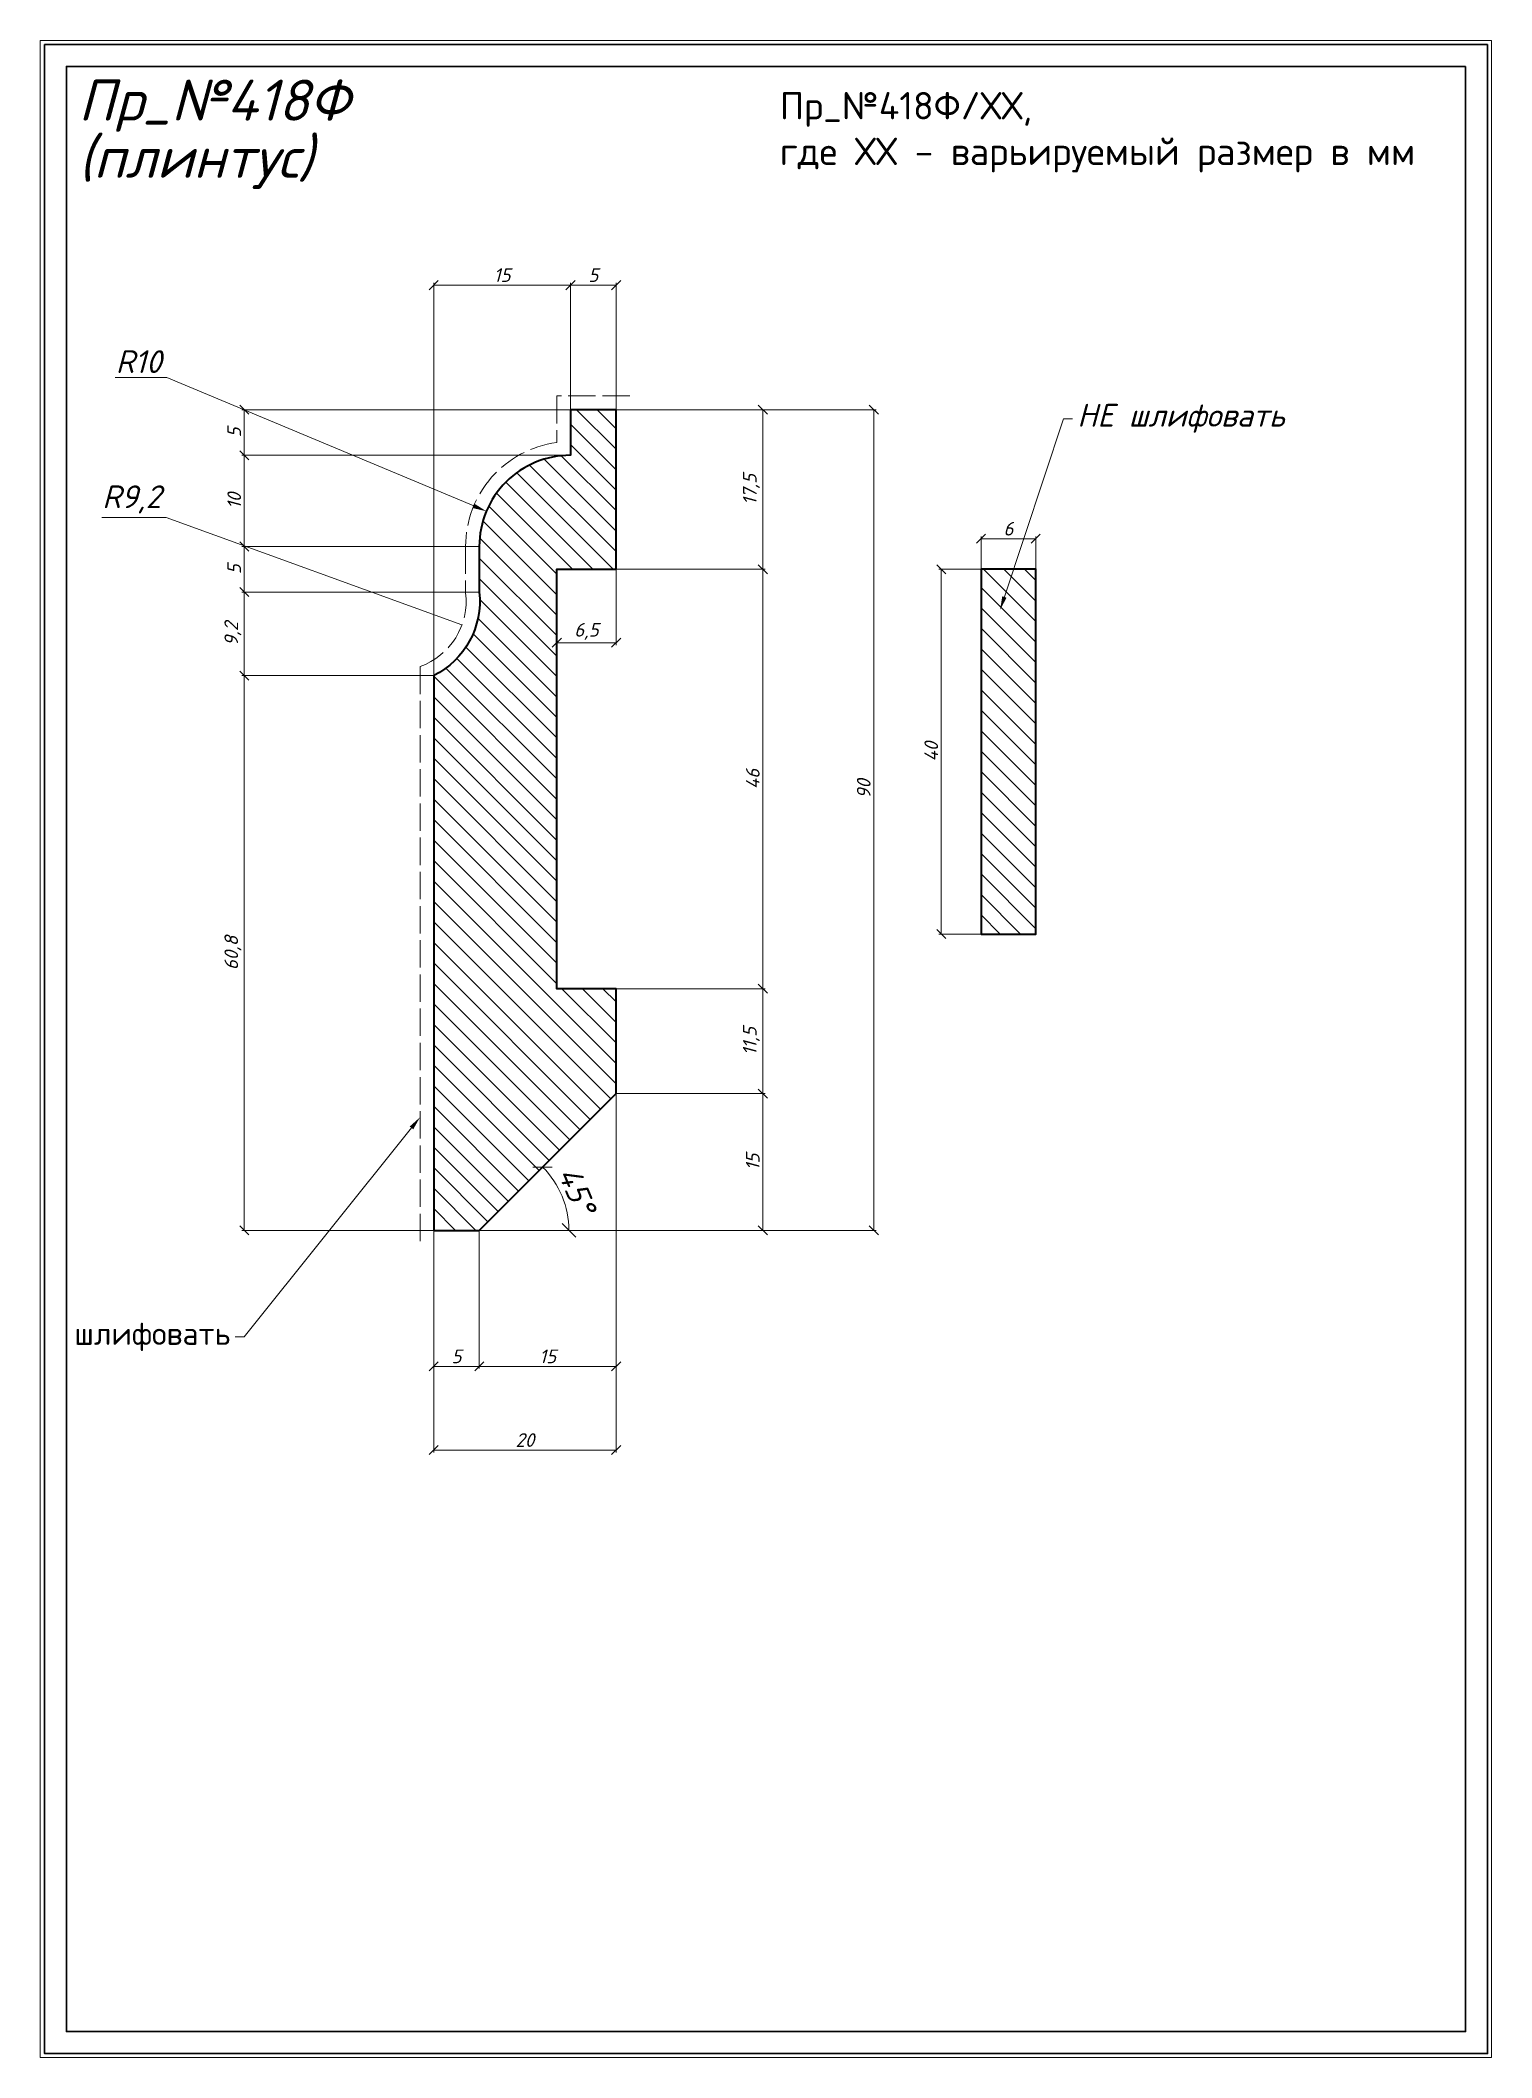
# Model space of a CAD drawing. Header units: millimetres. Extents: x 7778 to 7937, y -356 to -135.
import ezdxf
from ezdxf import colors
from ezdxf.entities.mleader import LeaderData, LeaderLine
from ezdxf.math import Vec2, Vec3

# ---------------------------------------------------------------- set-up
doc = ezdxf.new("R2010")
doc.units = ezdxf.units.MM
doc.linetypes.add('ACAD_ISO02W100', pattern=[15, 12, -3])
doc.layers.get('0').update_dxf_attribs({"lineweight": 13})
for name, color, linetype, lineweight in [('профили', 1, 'Continuous', 35), ('служебный слой ЛИНИИ ПУНКТИРНЫЕ', 7, 'ACAD_ISO02W100', 13), ('служебный слой НАДПИСИ', 7, 'Continuous', 13), ('служебный слой РАЗМЕРЫ', 7, 'Continuous', 9), ('служебный слой ШТАМП', 7, 'Continuous', 30), ('служебный слой ШТРИХОВКА', 7, 'Continuous', 5)]:
    doc.layers.add(name, color=color, linetype=linetype, lineweight=lineweight)
doc.styles.add('ЕСКД', font='isocpeur.ttf', dxfattribs={"oblique": 15})
doc.styles.add('ЕСКД профили текст', font='isocpeur.ttf')
doc.styles.add('ЕСКД штамп_текст', font='isocpeur.ttf')
doc.dimstyles.new('ЕСКД', dxfattribs={"dimtxt": 3.5, "dimasz": 2.5, "dimexe": 0.25, "dimexo": 0, "dimgap": 0.35, "dimtad": 1, "dimdec": 1, "dimzin": 9, "dimtxsty": 'ЕСКД', "dimblk": 'OBLIQUE', "dimcen": 0, "dimclrd": 256, "dimclre": 256, "dimclrt": 256, "dimadec": 1, "dimazin": 0, "dimtfac": 1, "dimtdec": 1, "dimtmove": 0, "dimatfit": 3, "dimldrblk": 'DOTSMALL', "dimfxl": 1, "dimlwd": -1, "dimlwe": -1, "dimarcsym": 0})
doc.dimstyles.new('ЕСКД$4', dxfattribs={"dimtxt": 3.5, "dimasz": 2.5, "dimexe": 0.25, "dimexo": 0, "dimgap": 0.35, "dimtad": 1, "dimtoh": 1, "dimdec": 1, "dimzin": 9, "dimtxsty": 'ЕСКД', "dimblk1": 'OBLIQUE', "dimsah": 1, "dimcen": 0, "dimse1": 1, "dimclrd": 256, "dimclre": 256, "dimclrt": 256, "dimadec": 1, "dimazin": 0, "dimtfac": 1, "dimtdec": 1, "dimtofl": 0, "dimtmove": 0, "dimatfit": 3, "dimldrblk": 'DOTSMALL', "dimfxl": 1, "dimlwd": -1, "dimlwe": -1, "dimarcsym": 2})

# ---------------------------------------------------------------- blocks, each defined once
blk = doc.blocks.new('_OBLIQUE')
at = {"color": 0, "linetype": 'ByBlock'}
blk.add_line((-0.5, -0.5), (0.5, 0.5), dxfattribs=at)
blk = doc.blocks.new('*D23')
at = {"layer": 'Defpoints', "color": 0, "transparency": 16777216}
for p in [(7880.82, -193.25), (7876.46, -233.25), (7880.82, -233.25)]:
    blk.add_point(p, dxfattribs=at)
at = {"layer": 'служебный слой РАЗМЕРЫ', "transparency": 16777216}
for p, q in [((7880.82, -193.25), (7876.21, -193.25)), ((7876.46, -193.25), (7876.46, -233.25)), ((7880.82, -233.25), (7876.21, -233.25))]:
    blk.add_line(p, q, dxfattribs=at)
for p, rotation in [((7876.46, -193.25), 90), ((7876.46, -233.25), 270)]:
    blk.add_blockref('_OBLIQUE', p, dxfattribs=dict(at, rotation=rotation))
at = {"layer": 'служебный слой РАЗМЕРЫ', "transparency": 16777216, "insert": (7875.36, -213.25), "char_height": 1.5, "attachment_point": 5, "rotation": 90, "style": 'ЕСКД'}
blk.add_mtext('40', dxfattribs=at)
blk = doc.blocks.new('_DotSmall')
at = {"color": 0, "linetype": 'ByBlock', "lineweight": -3, "const_width": 0.5}
blk.add_lwpolyline([(-0.0625, 0, 1), (0.0625, 0, 1)], format="xyb", close=True, dxfattribs=at)
blk = doc.blocks.new('*D21')
at = {"layer": 'Defpoints', "color": 0, "transparency": 16777216}
for p in [(7834.31, -193.25), (7840.81, -193.25), (7840.81, -201.31)]:
    blk.add_point(p, dxfattribs=at)
at = {"layer": 'служебный слой РАЗМЕРЫ', "transparency": 16777216}
for p, q in [((7834.31, -193.25), (7834.31, -201.56)), ((7840.81, -193.25), (7840.81, -201.56)), ((7834.31, -201.31), (7840.81, -201.31))]:
    blk.add_line(p, q, dxfattribs=at)
at = {"layer": 'служебный слой РАЗМЕРЫ', "transparency": 16777216, "rotation": 180}
blk.add_blockref('_OBLIQUE', (7834.31, -201.31), dxfattribs=at)
at = {"layer": 'служебный слой РАЗМЕРЫ', "transparency": 16777216}
blk.add_blockref('_OBLIQUE', (7840.81, -201.31), dxfattribs=at)
at = {"layer": 'служебный слой РАЗМЕРЫ', "transparency": 16777216, "insert": (7837.56, -200.06), "char_height": 1.5, "attachment_point": 5, "style": 'ЕСКД'}
blk.add_mtext('6,5', dxfattribs=at)
blk = doc.blocks.new('*D20')
at = {"layer": 'Defpoints', "color": 0, "transparency": 16777216}
for p in [(7840.81, -175.75), (7840.81, -193.25), (7856.89, -193.25)]:
    blk.add_point(p, dxfattribs=at)
at = {"layer": 'служебный слой РАЗМЕРЫ', "transparency": 16777216}
for p, q in [((7840.81, -175.75), (7857.14, -175.75)), ((7856.89, -175.75), (7856.89, -193.25)), ((7840.81, -193.25), (7857.14, -193.25))]:
    blk.add_line(p, q, dxfattribs=at)
for p, rotation in [((7856.89, -175.75), 90), ((7856.89, -193.25), 270)]:
    blk.add_blockref('_OBLIQUE', p, dxfattribs=dict(at, rotation=rotation))
at = {"layer": 'служебный слой РАЗМЕРЫ', "transparency": 16777216, "insert": (7855.64, -184.5), "char_height": 1.5, "attachment_point": 5, "rotation": 90, "style": 'ЕСКД'}
blk.add_mtext('17,5', dxfattribs=at)
blk = doc.blocks.new('*D19')
at = {"layer": 'Defpoints', "color": 0, "transparency": 16777216}
for p in [(7840.81, -239.25), (7856.89, -239.25), (7840.81, -250.75)]:
    blk.add_point(p, dxfattribs=at)
at = {"layer": 'служебный слой РАЗМЕРЫ', "transparency": 16777216}
for p, q in [((7840.81, -239.25), (7857.14, -239.25)), ((7856.89, -250.75), (7856.89, -239.25)), ((7840.81, -250.75), (7857.14, -250.75))]:
    blk.add_line(p, q, dxfattribs=at)
for p, rotation in [((7856.89, -239.25), 90), ((7856.89, -250.75), 270)]:
    blk.add_blockref('_OBLIQUE', p, dxfattribs=dict(at, rotation=rotation))
at = {"layer": 'служебный слой РАЗМЕРЫ', "transparency": 16777216, "insert": (7855.64, -245), "char_height": 1.5, "attachment_point": 5, "rotation": 90, "style": 'ЕСКД'}
blk.add_mtext('11,5', dxfattribs=at)
blk = doc.blocks.new('*D18')
at = {"layer": 'Defpoints', "color": 0, "transparency": 16777216}
for p in [(7820.81, -204.91), (7800.04, -265.75), (7820.81, -265.75)]:
    blk.add_point(p, dxfattribs=at)
at = {"layer": 'служебный слой РАЗМЕРЫ', "transparency": 16777216}
for p, q in [((7820.81, -204.91), (7799.79, -204.91)), ((7800.04, -204.91), (7800.04, -265.75)), ((7820.81, -265.75), (7799.79, -265.75))]:
    blk.add_line(p, q, dxfattribs=at)
for p, rotation in [((7800.04, -204.91), 90), ((7800.04, -265.75), 270)]:
    blk.add_blockref('_OBLIQUE', p, dxfattribs=dict(at, rotation=rotation))
at = {"layer": 'служебный слой РАЗМЕРЫ', "transparency": 16777216, "insert": (7798.79, -235.33), "char_height": 1.5, "attachment_point": 5, "rotation": 90, "style": 'ЕСКД'}
blk.add_mtext('60,8', dxfattribs=at)
blk = doc.blocks.new('*D17')
at = {"layer": 'Defpoints', "color": 0, "transparency": 16777216}
for p in [(7826.59, -186.89), (7835.81, -190.75)]:
    blk.add_point(p, dxfattribs=at)
at = {"layer": 'служебный слой РАЗМЕРЫ', "transparency": 16777216}
for p, q in [((7785.87, -172.23), (7791.54, -172.23)), ((7791.54, -172.23), (7825.2, -186.31))]:
    blk.add_line(p, q, dxfattribs=at)
blk.add_solid([(7825.3, -186.08), (7825.11, -186.54), (7826.59, -186.89)], dxfattribs=at)
at = {"layer": 'служебный слой РАЗМЕРЫ', "lineweight": 5, "transparency": 16777216, "insert": (7788.46, -170.48), "char_height": 2.5, "attachment_point": 5, "style": 'ЕСКД'}
blk.add_mtext('R10', dxfattribs=at)
blk = doc.blocks.new('*D16')
at = {"layer": 'Defpoints', "color": 0, "transparency": 16777216}
for p in [(7808.09, -193.61), (7816.71, -196.73)]:
    blk.add_point(p, dxfattribs=at)
at = {"layer": 'служебный слой РАЗМЕРЫ', "transparency": 16777216}
for p, q in [((7784.42, -187.59), (7791.47, -187.59)), ((7791.47, -187.59), (7823.91, -199.33))]:
    blk.add_line(p, q, dxfattribs=at)
at = {"layer": 'служебный слой РАЗМЕРЫ', "lineweight": 5, "transparency": 16777216, "insert": (7787.7, -185.59), "char_height": 2.5, "attachment_point": 5, "style": 'ЕСКД'}
blk.add_mtext('R9,2', dxfattribs=at)
blk = doc.blocks.new('*D15')
at = {"layer": 'Defpoints', "color": 0, "transparency": 16777216}
for p in [(7825.81, -190.75), (7800.04, -195.75), (7825.81, -195.75)]:
    blk.add_point(p, dxfattribs=at)
at = {"layer": 'служебный слой РАЗМЕРЫ', "transparency": 16777216}
for p, q in [((7825.81, -190.75), (7799.79, -190.75)), ((7800.04, -190.75), (7800.04, -195.75)), ((7825.81, -195.75), (7799.79, -195.75))]:
    blk.add_line(p, q, dxfattribs=at)
for p, rotation in [((7800.04, -190.75), 90), ((7800.04, -195.75), 270)]:
    blk.add_blockref('_OBLIQUE', p, dxfattribs=dict(at, rotation=rotation))
at = {"layer": 'служебный слой РАЗМЕРЫ', "transparency": 16777216, "insert": (7798.94, -193.25), "char_height": 1.5, "attachment_point": 5, "rotation": 90, "style": 'ЕСКД'}
blk.add_mtext('5', dxfattribs=at)
blk = doc.blocks.new('*D13')
at = {"layer": 'Defpoints', "color": 0, "transparency": 16777216}
for p in [(7825.81, -195.75), (7800.04, -204.91), (7820.81, -204.91)]:
    blk.add_point(p, dxfattribs=at)
at = {"layer": 'служебный слой РАЗМЕРЫ', "transparency": 16777216}
for p, q in [((7825.81, -195.75), (7799.79, -195.75)), ((7800.04, -195.75), (7800.04, -204.91)), ((7820.81, -204.91), (7799.79, -204.91))]:
    blk.add_line(p, q, dxfattribs=at)
for p, rotation in [((7800.04, -195.75), 90), ((7800.04, -204.91), 270)]:
    blk.add_blockref('_OBLIQUE', p, dxfattribs=dict(at, rotation=rotation))
at = {"layer": 'служебный слой РАЗМЕРЫ', "transparency": 16777216, "insert": (7798.79, -200.33), "char_height": 1.5, "attachment_point": 5, "rotation": 90, "style": 'ЕСКД'}
blk.add_mtext('9,2', dxfattribs=at)
blk = doc.blocks.new('*D12')
at = {"layer": 'Defpoints', "color": 0, "transparency": 16777216}
for p in [(7835.81, -175.75), (7800.04, -180.75), (7835.81, -180.75)]:
    blk.add_point(p, dxfattribs=at)
at = {"layer": 'служебный слой РАЗМЕРЫ', "transparency": 16777216}
for p, q in [((7835.81, -175.75), (7799.79, -175.75)), ((7800.04, -175.75), (7800.04, -180.75)), ((7835.81, -180.75), (7799.79, -180.75))]:
    blk.add_line(p, q, dxfattribs=at)
for p, rotation in [((7800.04, -175.75), 90), ((7800.04, -180.75), 270)]:
    blk.add_blockref('_OBLIQUE', p, dxfattribs=dict(at, rotation=rotation))
at = {"layer": 'служебный слой РАЗМЕРЫ', "transparency": 16777216, "insert": (7798.94, -178.25), "char_height": 1.5, "attachment_point": 5, "rotation": 90, "style": 'ЕСКД'}
blk.add_mtext('5', dxfattribs=at)
blk = doc.blocks.new('*D9')
at = {"layer": 'Defpoints', "color": 0, "transparency": 16777216}
for p in [(7840.81, -250.75), (7835.29, -263.21), (7820.81, -265.75), (7825.81, -265.75), (7825.81, -265.75)]:
    blk.add_point(p, dxfattribs=at)
at = {"layer": 'служебный слой РАЗМЕРЫ', "transparency": 16777216}
blk.add_line((7825.81, -265.75), (7835.88, -265.75), dxfattribs=at)
blk.add_arc((7825.81, -265.75), 9.82, 360, 45, dxfattribs=at)
at = {"layer": 'служебный слой РАЗМЕРЫ', "transparency": 16777216, "xscale": 1.5, "yscale": 1.5, "zscale": 1.5}
for p, rotation in [((7832.75, -258.81), 134.9999999999936), ((7835.63, -265.75), 269.9999999999554)]:
    blk.add_blockref('_OBLIQUE', p, dxfattribs=dict(at, rotation=rotation))
at = {"layer": 'служебный слой РАЗМЕРЫ', "transparency": 16777216, "insert": (7836.5, -261.32), "char_height": 2.5, "attachment_point": 5, "rotation": 292.5, "style": 'ЕСКД'}
blk.add_mtext('45°', dxfattribs=at)
blk = doc.blocks.new('*D7')
at = {"layer": 'Defpoints', "color": 0, "transparency": 16777216}
for p in [(7820.81, -265.75), (7825.81, -265.75), (7820.81, -280.66)]:
    blk.add_point(p, dxfattribs=at)
at = {"layer": 'служебный слой РАЗМЕРЫ', "transparency": 16777216}
for p, q in [((7820.81, -265.75), (7820.81, -280.91)), ((7825.81, -265.75), (7825.81, -280.91)), ((7825.81, -280.66), (7820.81, -280.66))]:
    blk.add_line(p, q, dxfattribs=at)
at = {"layer": 'служебный слой РАЗМЕРЫ', "transparency": 16777216, "rotation": 180}
blk.add_blockref('_OBLIQUE', (7820.81, -280.66), dxfattribs=at)
at = {"layer": 'служебный слой РАЗМЕРЫ', "transparency": 16777216}
blk.add_blockref('_OBLIQUE', (7825.81, -280.66), dxfattribs=at)
at = {"layer": 'служебный слой РАЗМЕРЫ', "transparency": 16777216, "insert": (7823.31, -279.56), "char_height": 1.5, "attachment_point": 5, "style": 'ЕСКД'}
blk.add_mtext('5', dxfattribs=at)
blk = doc.blocks.new('*D3')
at = {"layer": 'Defpoints', "color": 0, "transparency": 16777216}
for p in [(7840.81, -175.75), (7840.81, -265.75), (7869.06, -265.75)]:
    blk.add_point(p, dxfattribs=at)
at = {"layer": 'служебный слой РАЗМЕРЫ', "transparency": 16777216}
for p, q in [((7840.81, -175.75), (7869.31, -175.75)), ((7869.06, -175.75), (7869.06, -265.75)), ((7840.81, -265.75), (7869.31, -265.75))]:
    blk.add_line(p, q, dxfattribs=at)
for p, rotation in [((7869.06, -175.75), 90), ((7869.06, -265.75), 270)]:
    blk.add_blockref('_OBLIQUE', p, dxfattribs=dict(at, rotation=rotation))
at = {"layer": 'служебный слой РАЗМЕРЫ', "transparency": 16777216, "insert": (7867.96, -217.34), "char_height": 1.5, "attachment_point": 5, "rotation": 90, "style": 'ЕСКД'}
blk.add_mtext('90', dxfattribs=at)

msp = doc.modelspace()

# ---------------------------------------------------------------- hatches: boundary and pattern name
at = {"layer": 'служебный слой ШТРИХОВКА'}
h = msp.add_hatch(dxfattribs=at)
h.set_pattern_fill('ANSI31', color=256, scale=0.5, angle=90, style=0)
h.set_pattern_definition([(135, (-2810.3286, 4.5624), (-1.12253202, -1.12253202), [])])
h.paths.add_polyline_path([(7834.31, -193.25), (7840.81, -193.25), (7840.81, -175.75), (7835.81, -175.75), (7835.81, -180.75, 0.414214), (7825.81, -190.75), (7825.81, -195.75, -0.312903), (7820.81, -204.91), (7820.81, -265.75), (7825.81, -265.75), (7840.81, -250.75), (7840.81, -239.25), (7834.31, -239.25)])
h = msp.add_hatch(dxfattribs=at)
h.set_pattern_fill('ANSI31', color=256, scale=0.5, angle=90, style=0)
h.set_pattern_definition([(135, (-2786.64, -1), (-1.12253202, -1.12253202), [])])
h.paths.add_polyline_path([(7880.82, -233.25), (7886.82, -233.25), (7886.82, -193.25), (7880.82, -193.25)])

# ---------------------------------------------------------------- linework, layer by layer
at = {"layer": 'профили', "ltscale": 100}
msp.add_lwpolyline([(7840.81, -175.75), (7835.81, -175.75), (7835.81, -180.75, 0.414214), (7825.81, -190.75), (7825.81, -195.75, -0.312903), (7820.81, -204.91), (7820.81, -265.75), (7825.81, -265.75), (7840.81, -250.75), (7840.81, -239.25), (7834.31, -239.25), (7834.31, -193.25), (7840.81, -193.25), (7840.81, -175.75)], format="xyb", close=True, dxfattribs=at)
msp.add_lwpolyline([(7840.81, -175.75), (7835.81, -175.75), (7835.81, -180.75, 0.414214), (7825.81, -190.75), (7825.81, -195.75, -0.312903), (7820.81, -204.91), (7820.81, -265.75), (7825.81, -265.75), (7840.81, -250.75), (7840.81, -239.25), (7834.31, -239.25), (7834.31, -193.25), (7840.81, -193.25), (7840.81, -175.75)], format="xyb", close=True, dxfattribs=at)
msp.add_lwpolyline([(7880.82, -193.25), (7880.82, -233.25), (7886.82, -233.25), (7886.82, -193.25)], close=True, dxfattribs=at)
at = {"layer": 'служебный слой ЛИНИИ ПУНКТИРНЫЕ', "ltscale": 0.25}
msp.add_lwpolyline([(7842.31, -174.25), (7834.31, -174.25), (7834.31, -179.35, 0.3764), (7824.31, -190.75), (7824.31, -195.83, -0.348325), (7819.31, -203.93), (7819.31, -267.25)], format="xyb", dxfattribs=at)
at = {"layer": 'служебный слой ШТАМП', "color": 6, "lineweight": 5, "ltscale": 100}
msp.add_lwpolyline([(7936.8, -135.25), (7777.68, -135.25), (7777.68, -356.46), (7936.8, -356.46)], close=True, dxfattribs=at)
at = {"layer": 'служебный слой ШТАМП', "ltscale": 100}
for points in [[(7936.35, -135.71), (7778.14, -135.71), (7778.14, -356.01), (7936.35, -356.01)], [(7933.95, -138.11), (7780.54, -138.11), (7780.54, -353.61), (7933.95, -353.61)]]:
    msp.add_lwpolyline(points, close=True, dxfattribs=at)

# ---------------------------------------------------------------- texts
at = {"layer": 'служебный слой НАДПИСИ', "style": 'ЕСКД', "oblique": 15}
for s, p in [('Пр_№418Ф', (7781.84, -144.06)), ('(плинтус)', (7781.84, -150.32))]:
    msp.add_text(s, height=4.5, dxfattribs=at).set_placement(p)
at = {"layer": 'служебный слой РАЗМЕРЫ', "insert": (7858.76, -140.92), "char_height": 3, "attachment_point": 1, "style": 'ЕСКД профили текст'}
msp.add_mtext_dynamic_manual_height_columns('Пр_№418Ф/ХХ,\\Pгде ХХ - варьируемый размер в мм', width=74.3078, gutter_width=15, heights=[0], dxfattribs=at)

# ---------------------------------------------------------------- dimensions: what is measured, and where the dimension line sits
at = {"layer": 'служебный слой РАЗМЕРЫ'}
for base, p1, p2 in [((7835.81, -162.09), (7820.81, -204.91), (7835.81, -175.75)), ((7840.81, -162.09), (7835.81, -175.75), (7840.81, -175.75)), ((7886.82, -189.9), (7880.82, -193.25), (7886.82, -193.25)), ((7840.81, -289.84), (7820.81, -265.65), (7840.81, -250.75)), ((7840.81, -280.66), (7825.81, -265.75), (7840.81, -250.75))]:
    msp.add_linear_dim(base=base, p1=p1, p2=p2, dimstyle='ЕСКД', override={"dimtxt": 1.5, "dimasz": 1}, dxfattribs=at).render()
at = {"layer": 'служебный слой РАЗМЕРЫ', "lineweight": 5}
for center, mpoint, picture, middle in [((7835.81, -190.75), (7826.59, -186.89), '*D17', (7788.46, -172.23)), ((7816.71, -196.73), (7808.09, -193.61), '*D16', (7787.7, -187.59))]:
    dim = msp.add_radius_dim(center=center, mpoint=mpoint, dimstyle='ЕСКД$4', override={"dimtxt": 2.5, "dimasz": 1.5, "dimgap": 0.5}, dxfattribs=at)
    dim.commit()
    dim.dimension.update_dxf_attribs({"geometry": picture, "text_midpoint": middle, "dimtype": 132})
at = {"layer": 'служебный слой РАЗМЕРЫ'}
for base, p1, p2, picture, middle in [((7800.04, -180.75), (7835.81, -175.75), (7835.81, -180.75), '*D12', (7798.94, -178.25)), ((7856.89, -193.25), (7840.81, -175.75), (7840.81, -193.25), '*D20', (7855.64, -184.5)), ((7800.04, -195.75), (7825.81, -190.75), (7825.81, -195.75), '*D15', (7798.94, -193.25)), ((7876.46, -233.25), (7880.82, -193.25), (7880.82, -233.25), '*D23', (7875.36, -213.25)), ((7800.04, -204.91), (7825.81, -195.75), (7820.81, -204.91), '*D13', (7798.79, -200.33)), ((7800.04, -265.75), (7820.81, -204.91), (7820.81, -265.75), '*D18', (7798.79, -235.33)), ((7856.89, -239.25), (7840.81, -250.75), (7840.81, -239.25), '*D19', (7855.64, -245))]:
    dim = msp.add_linear_dim(base=base, p1=p1, p2=p2, angle=90, dimstyle='ЕСКД', override={"dimtxt": 1.5, "dimasz": 1}, dxfattribs=at)
    dim.commit()
    dim.dimension.update_dxf_attribs({"geometry": picture, "text_midpoint": middle})
dim = msp.add_linear_dim(base=(7869.06, -265.75), p1=(7840.81, -175.75), p2=(7840.81, -265.75), angle=90, dimstyle='ЕСКД', override={"dimtxt": 1.5, "dimasz": 1}, dxfattribs=at)
dim.commit()
dim.dimension.update_dxf_attribs({"geometry": '*D3', "text_midpoint": (7869.06, -217.34), "dimtype": 128})
for base, p1, p2 in [((7800.04, -180.75), (7825.81, -190.75), (7835.81, -180.75)), ((7856.89, -193.25), (7840.81, -239.25), (7840.81, -193.25)), ((7856.89, -250.75), (7825.81, -265.75), (7840.81, -250.75))]:
    msp.add_linear_dim(base=base, p1=p1, p2=p2, angle=90, dimstyle='ЕСКД', override={"dimtxt": 1.5, "dimasz": 1}, dxfattribs=at).render()
for base, p1, p2, picture, middle in [((7840.81, -201.31), (7834.31, -193.25), (7840.81, -193.25), '*D21', (7837.56, -200.06)), ((7820.81, -280.66), (7825.81, -265.75), (7820.81, -265.75), '*D7', (7823.31, -279.56))]:
    dim = msp.add_linear_dim(base=base, p1=p1, p2=p2, dimstyle='ЕСКД', override={"dimtxt": 1.5, "dimasz": 1}, dxfattribs=at)
    dim.commit()
    dim.dimension.update_dxf_attribs({"geometry": picture, "text_midpoint": middle})
dim = msp.add_angular_dim_2l(base=(7835.29, -263.21), line1=((7825.81, -265.75), (7840.81, -250.75)), line2=((7820.81, -265.75), (7825.81, -265.75)), dimstyle='ЕСКД', override={"dimtxt": 2.5, "dimasz": 1.5, "dimgap": 0.5, "dimadec": 0}, dxfattribs=at)
dim.commit()
dim.dimension.update_dxf_attribs({"geometry": '*D9', "text_midpoint": (7836.5, -261.32)})

# ---------------------------------------------------------------- leaders
ml = msp.add_multileader_mtext('Standard', dxfattribs=at)
ml.set_content('\\A1;НЕ шлифовать', color=256, style='ЕСКД')
ml.set_leader_properties(color=256, linetype='ByLayer', lineweight=-1)
ml.build(insert=Vec2(0, 0))
ml.multileader.update_dxf_attribs({"dogleg_length": 1, "arrow_head_size": 1.5})
ctx = ml.context
ctx.base_point, ctx.char_height, ctx.arrow_head_size, ctx.landing_gap_size, ctx.plane_origin = Vec3(7890.86, -176.74), 2.5, 1.5, 0.5, Vec3(7922.72, -163.57)
notes = []
notes.append((ctx, [(1, (1, 1, 0), (7889.86, -176.74), (1, 0), 1, [(0, [(7882.91, -197.71)], 0, [])])]))
ctx.mtext.insert, ctx.mtext.flow_direction = Vec3(7891.36, -175.11), 5
ml = msp.add_multileader_mtext('Standard', dxfattribs=at)
ml.set_content('\\A1;{\\fISOCPEUR|b1|i0|c204|p34;шлифовать}', color=256, style='ЕСКД штамп_текст')
ml.set_leader_properties(color=256, linetype='ByLayer', lineweight=-1)
ml.build(insert=Vec2(0, 0))
ml.multileader.update_dxf_attribs({"dogleg_length": 1, "arrow_head_size": 1.5})
ctx = ml.context
ctx.base_point, ctx.char_height, ctx.arrow_head_size, ctx.landing_gap_size, ctx.plane_origin = Vec3(7781.15, -277.41), 2.5, 1.5, 0.5, Vec3(7807.82, -264.25)
ctx.text_align_type = 2
notes.append((ctx, [(0, (1, 1, 0), (7800.04, -277.41), (-1, 0), 1, [(0, [(7819.31, -253.34)], 0, [])])]))
ctx.mtext.insert, ctx.mtext.alignment, ctx.mtext.flow_direction = Vec3(7798.54, -275.8), 3, 5
for ctx, leaders in notes:
    for number, flags, end, landing, length, lines in leaders:
        leader = LeaderData()
        leader.index, (leader.has_last_leader_line, leader.has_dogleg_vector, leader.attachment_direction) = number, flags
        leader.last_leader_point, leader.dogleg_vector, leader.dogleg_length = Vec3(end), Vec3(landing), length
        for number, points, colour, breaks in lines:
            line = LeaderLine()
            line.index, line.vertices, line.color, line.breaks = number, Vec3.list(points), colors.encode_raw_color(colour), breaks
            leader.lines.append(line)
        ctx.leaders.append(leader)

doc.saveas('drawing.dxf')
